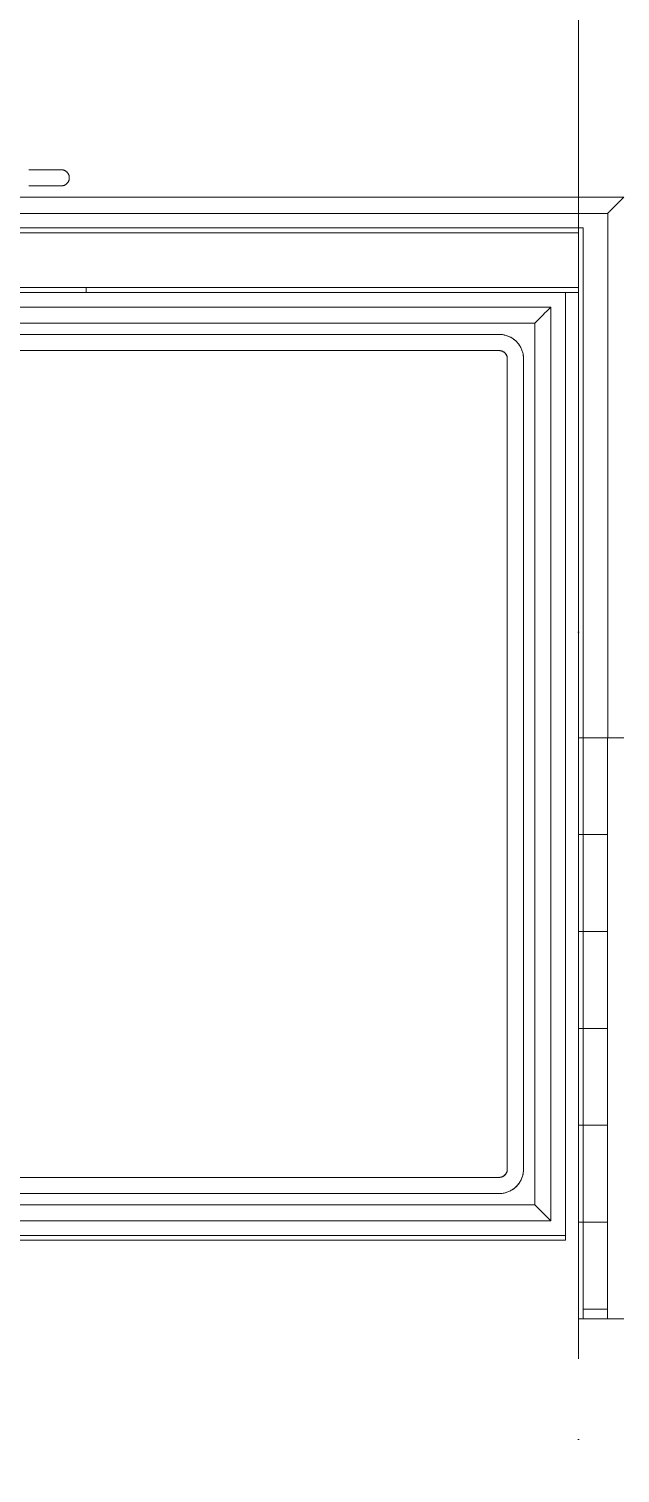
# Model space of a CAD drawing. Header units: millimetres. Extents: x -21010 to 105841, y -18351 to 135084.
# Drawn here: x 16312 to 18141, y -13531 to -9059 of the extents above; entities that cross this region are included whole.
import ezdxf

# ---------------------------------------------------------------- set-up
doc = ezdxf.new("R2010")
doc.units = ezdxf.units.MM
doc.linetypes.add('ADSK_Линия сетки', pattern=[2500, 2000, -250, 0, -250])
for name, color, linetype, lineweight in [('Лестницы', 7, 'Continuous', 9), ('Ограждение', 7, 'Continuous', 9), ('Оси', 7, 'Continuous', 9), ('Пандусы', 7, 'Continuous', 18), ('Стены наружные', 7, 'Continuous', 18)]:
    doc.layers.add(name, color=color, linetype=linetype, lineweight=lineweight)

# ---------------------------------------------------------------- blocks, each defined once
blk = doc.blocks.new('1 этаж 21082025')
at = {"layer": 'Лестницы'}
for p, q in [((21850, -53150), (23765, -53150)), ((23765, -53150), (23765, -54728.6)), ((23765, -54728.6), (23840, -54728.6)), ((23765, -55028.6), (23765, -54728.6)), ((23765, -54728.6), (23840, -54728.6)), ((23765, -55328.6), (23765, -55028.6)), ((23765, -55028.6), (23840, -55028.6)), ((23765, -55028.6), (23840, -55028.6)), ((23765, -55628.6), (23765, -55328.6)), ((23765, -55328.6), (23840, -55328.6)), ((23765, -55328.6), (23840, -55328.6)), ((23765, -55928.6), (23765, -55628.6)), ((23765, -55628.6), (23840, -55628.6)), ((23765, -55628.6), (23840, -55628.6)), ((23765, -56228.6), (23765, -55928.6)), ((23765, -55928.6), (23840, -55928.6)), ((23765, -55928.6), (23840, -55928.6)), ((23765, -56498.6), (23765, -56228.6)), ((23765, -56228.6), (23840, -56228.6)), ((23765, -56228.6), (23840, -56228.6))]:
    blk.add_line(p, q, dxfattribs=at)
at = {"layer": 'Ограждение'}
for p, q in [((22050, -52970), (22054, -52970)), ((22051.1, -52970), (22050, -52970)), ((22055.1, -52970), (22051.1, -52970)), ((22054, -52970), (22058, -52970)), ((22059.1, -52970), (22055.1, -52970)), ((22058, -52970), (22062, -52970)), ((22063, -52970), (22059.1, -52970)), ((22062, -52970), (22065.9, -52970)), ((22067, -52970), (22063, -52970)), ((22065.9, -52970), (22069.9, -52970)), ((22070.9, -52970), (22067, -52970)), ((22069.9, -52970), (22073.8, -52970)), ((22074.8, -52970), (22070.9, -52970)), ((22073.8, -52970), (22077.6, -52970)), ((22078.7, -52970), (22074.8, -52970)), ((22077.6, -52970), (22081.5, -52970)), ((22082.5, -52970), (22078.7, -52970)), ((22081.5, -52970), (22085.2, -52970)), ((22086.2, -52970), (22082.5, -52970)), ((22085.2, -52970), (22088.9, -52970)), ((22089.9, -52970), (22086.2, -52970)), ((22088.9, -52970), (22092.6, -52970)), ((22093.6, -52970), (22089.9, -52970)), ((22092.6, -52970), (22096.2, -52970)), ((22097.1, -52970), (22093.6, -52970)), ((22096.2, -52970), (22099.7, -52970)), ((22100.6, -52970), (22097.1, -52970)), ((22099.7, -52970), (22103.1, -52970)), ((22104, -52970), (22100.6, -52970)), ((22103.1, -52970), (22106.5, -52970)), ((22107.4, -52970), (22104, -52970)), ((22106.5, -52970), (22109.7, -52970)), ((22110.6, -52970), (22107.4, -52970)), ((22109.7, -52970), (22112.9, -52970)), ((22113.7, -52970), (22110.6, -52970)), ((22112.9, -52970), (22115.9, -52970)), ((22116.7, -52970), (22113.7, -52970)), ((22115.9, -52970), (22118.9, -52970)), ((22119.7, -52970), (22116.7, -52970)), ((22118.9, -52970), (22121.7, -52970)), ((22122.5, -52970), (22119.7, -52970)), ((22121.7, -52970), (22124.5, -52970)), ((22125.2, -52970), (22122.5, -52970)), ((22124.5, -52970), (22127.1, -52970)), ((22127.8, -52970), (22125.2, -52970)), ((22127.1, -52970), (22129.6, -52970)), ((22130.2, -52970), (22127.8, -52970)), ((22129.6, -52970), (22131.9, -52970)), ((22132.5, -52970), (22130.2, -52970)), ((22131.9, -52970), (22134.2, -52970)), ((22134.7, -52970), (22132.5, -52970)), ((22134.2, -52970), (22136.2, -52970)), ((22136.8, -52970), (22134.7, -52970)), ((22136.2, -52970), (22138.2, -52970)), ((22138.7, -52970), (22136.8, -52970)), ((22138.2, -52970), (22140, -52970)), ((22140.5, -52970), (22138.7, -52970)), ((22140, -52970), (22141.7, -52970)), ((22142.1, -52970), (22140.5, -52970)), ((22141.7, -52970), (22143.2, -52970)), ((22143.6, -52970), (22142.1, -52970)), ((22143.2, -52970), (22144.6, -52970)), ((22144.9, -52970), (22143.6, -52970)), ((22144.6, -52970), (22145.8, -52970)), ((22146.1, -52970), (22144.9, -52970)), ((22145.8, -52970), (22146.9, -52970)), ((22147.1, -52970), (22146.1, -52970)), ((22146.9, -52970), (22147.8, -52970)), ((22148, -52970), (22147.1, -52970)), ((22147.8, -52970), (22148.5, -52970)), ((22148.7, -52970), (22148, -52970)), ((22148.5, -52970), (22149.1, -52970)), ((22149.3, -52970), (22148.7, -52970)), ((22149.1, -52970), (22149.6, -52970)), ((22149.7, -52970), (22149.3, -52970)), ((22149.6, -52970), (22149.9, -52970)), ((22149.9, -52970), (22149.7, -52970)), ((22149.9, -52970), (22150, -52970)), ((22150, -52970), (22149.9, -52970)), ((22150, -52970), (22151, -52970)), ((22150, -52970), (22150, -52970)), ((22151, -52970), (22152, -52970.1)), ((22152, -52970.1), (22153, -52970.2)), ((22153, -52970.2), (22154, -52970.3)), ((22154, -52970.3), (22155, -52970.5)), ((22155, -52970.5), (22155.9, -52970.7)), ((22155.9, -52970.7), (22156.9, -52971)), ((22156.9, -52971), (22157.9, -52971.3)), ((22157.9, -52971.3), (22158.8, -52971.6)), ((22158.8, -52971.6), (22159.7, -52972)), ((22159.7, -52972), (22160.7, -52972.4)), ((22160.7, -52972.4), (22161.5, -52972.8)), ((22161.5, -52972.8), (22162.4, -52973.3)), ((22162.4, -52973.3), (22163.3, -52973.8)), ((22163.3, -52973.8), (22164.1, -52974.4)), ((22164.1, -52974.4), (22164.9, -52974.9)), ((22164.9, -52974.9), (22165.7, -52975.6)), ((22165.7, -52975.6), (22166.5, -52976.2)), ((22166.5, -52976.2), (22167.2, -52976.9)), ((22167.2, -52976.9), (22167.9, -52977.6)), ((22167.9, -52977.6), (22168.6, -52978.3)), ((22168.6, -52978.3), (22169.3, -52979.1)), ((22169.3, -52979.1), (22169.9, -52979.9)), ((22169.9, -52979.9), (22170.5, -52980.7)), ((22170.5, -52980.7), (22171, -52981.5)), ((22171, -52981.5), (22171.6, -52982.3)), ((22171.6, -52982.3), (22172.1, -52983.2)), ((22172.1, -52983.2), (22172.5, -52984.1)), ((22172.5, -52984.1), (22172.9, -52985)), ((22172.9, -52985), (22173.3, -52985.9)), ((22173.3, -52985.9), (22173.6, -52986.9)), ((22173.6, -52986.9), (22174, -52987.8)), ((22174, -52987.8), (22174.2, -52988.8)), ((22174.2, -52988.8), (22174.4, -52989.8)), ((22174.4, -52989.8), (22174.6, -52990.8)), ((22174.6, -52990.8), (22174.8, -52991.7)), ((22174.8, -52991.7), (22174.9, -52992.7)), ((22174.9, -52992.7), (22175, -52993.7)), ((22050, -53020), (22054, -53020)), ((22051.1, -53020), (22050, -53020)), ((22055.1, -53020), (22051.1, -53020)), ((22054, -53020), (22058, -53020)), ((22059.1, -53020), (22055.1, -53020)), ((22058, -53020), (22062, -53020)), ((22063, -53020), (22059.1, -53020)), ((22062, -53020), (22065.9, -53020)), ((22067, -53020), (22063, -53020)), ((22065.9, -53020), (22069.9, -53020)), ((22070.9, -53020), (22067, -53020)), ((22069.9, -53020), (22073.8, -53020)), ((22074.8, -53020), (22070.9, -53020)), ((22073.8, -53020), (22077.6, -53020)), ((22078.7, -53020), (22074.8, -53020)), ((22077.6, -53020), (22081.5, -53020)), ((22082.5, -53020), (22078.7, -53020)), ((22081.5, -53020), (22085.2, -53020)), ((22086.2, -53020), (22082.5, -53020)), ((22085.2, -53020), (22088.9, -53020)), ((22089.9, -53020), (22086.2, -53020)), ((22088.9, -53020), (22092.6, -53020)), ((22093.6, -53020), (22089.9, -53020)), ((22092.6, -53020), (22096.2, -53020)), ((22097.1, -53020), (22093.6, -53020)), ((22096.2, -53020), (22099.7, -53020)), ((22100.6, -53020), (22097.1, -53020)), ((22099.7, -53020), (22103.1, -53020)), ((22104, -53020), (22100.6, -53020)), ((22103.1, -53020), (22106.5, -53020)), ((22107.4, -53020), (22104, -53020)), ((22106.5, -53020), (22109.7, -53020)), ((22110.6, -53020), (22107.4, -53020)), ((22109.7, -53020), (22112.9, -53020)), ((22113.7, -53020), (22110.6, -53020)), ((22112.9, -53020), (22115.9, -53020)), ((22116.7, -53020), (22113.7, -53020)), ((22115.9, -53020), (22118.9, -53020)), ((22119.7, -53020), (22116.7, -53020)), ((22118.9, -53020), (22121.7, -53020)), ((22122.5, -53020), (22119.7, -53020)), ((22121.7, -53020), (22124.5, -53020)), ((22125.2, -53020), (22122.5, -53020)), ((22124.5, -53020), (22127.1, -53020)), ((22127.8, -53020), (22125.2, -53020)), ((22127.1, -53020), (22129.6, -53020)), ((22130.2, -53020), (22127.8, -53020)), ((22129.6, -53020), (22131.9, -53020)), ((22132.5, -53020), (22130.2, -53020)), ((22131.9, -53020), (22134.2, -53020)), ((22134.7, -53020), (22132.5, -53020)), ((22134.2, -53020), (22136.2, -53020)), ((22136.8, -53020), (22134.7, -53020)), ((22136.2, -53020), (22138.2, -53020)), ((22138.7, -53020), (22136.8, -53020)), ((22138.2, -53020), (22140, -53020)), ((22140.5, -53020), (22138.7, -53020)), ((22140, -53020), (22141.7, -53020)), ((22142.1, -53020), (22140.5, -53020)), ((22141.7, -53020), (22143.2, -53020)), ((22143.6, -53020), (22142.1, -53020)), ((22143.2, -53020), (22144.6, -53020)), ((22144.9, -53020), (22143.6, -53020)), ((22144.6, -53020), (22145.8, -53020)), ((22146.1, -53020), (22144.9, -53020)), ((22145.8, -53020), (22146.9, -53020)), ((22147.1, -53020), (22146.1, -53020)), ((22146.9, -53020), (22147.8, -53020)), ((22148, -53020), (22147.1, -53020)), ((22147.8, -53020), (22148.5, -53020)), ((22148.7, -53020), (22148, -53020)), ((22148.5, -53020), (22149.1, -53020)), ((22149.3, -53020), (22148.7, -53020)), ((22149.1, -53020), (22149.6, -53020)), ((22149.7, -53020), (22149.3, -53020)), ((22149.6, -53020), (22149.9, -53020)), ((22149.9, -53020), (22149.7, -53020)), ((22149.9, -53020), (22150, -53020)), ((22150, -53020), (22149.9, -53020)), ((22150.3, -53020), (22150, -53020)), ((22150, -53020), (22150, -53020)), ((22151.3, -53020), (22150.3, -53020)), ((22152.3, -53019.9), (22151.3, -53020)), ((22153.3, -53019.8), (22152.3, -53019.9)), ((22154.3, -53019.6), (22153.3, -53019.8)), ((22155.2, -53019.4), (22154.3, -53019.6)), ((22156.2, -53019.2), (22155.2, -53019.4)), ((22157.2, -53019), (22156.2, -53019.2)), ((22158.1, -53018.6), (22157.2, -53019)), ((22159.1, -53018.3), (22158.1, -53018.6)), ((22160, -53017.9), (22159.1, -53018.3)), ((22160.9, -53017.5), (22160, -53017.9)), ((22161.8, -53017), (22160.9, -53017.5)), ((22162.7, -53016.6), (22161.8, -53017)), ((22163.5, -53016), (22162.7, -53016.6)), ((22164.3, -53015.5), (22163.5, -53016)), ((22165.1, -53014.9), (22164.3, -53015.5)), ((22165.9, -53014.3), (22165.1, -53014.9)), ((22166.7, -53013.6), (22165.9, -53014.3)), ((22167.4, -53012.9), (22166.7, -53013.6)), ((22168.1, -53012.2), (22167.4, -53012.9)), ((22168.8, -53011.5), (22168.1, -53012.2)), ((22169.4, -53010.7), (22168.8, -53011.5)), ((22170.1, -53009.9), (22169.4, -53010.7)), ((22170.6, -53009.1), (22170.1, -53009.9)), ((22171.2, -53008.3), (22170.6, -53009.1)), ((22171.7, -53007.4), (22171.2, -53008.3)), ((22172.2, -53006.5), (22171.7, -53007.4)), ((22172.6, -53005.6), (22172.2, -53006.5)), ((22173, -53004.7), (22172.6, -53005.6)), ((22173.4, -53003.8), (22173, -53004.7)), ((22173.7, -53002.9), (22173.4, -53003.8)), ((22174, -53001.9), (22173.7, -53002.9)), ((22174.3, -53000.9), (22174, -53001.9)), ((22174.5, -53000), (22174.3, -53000.9)), ((22174.7, -52999), (22174.5, -53000)), ((22174.8, -52998), (22174.7, -52999)), ((22174.9, -52997), (22174.8, -52998)), ((22175, -52996), (22174.9, -52997)), ((22175, -52993.7), (22175, -52994.7)), ((22175, -52994.7), (22175, -52995)), ((22175, -52995), (22175, -52996)), ((23890.4, -53055), (21850, -53055)), ((21850, -53105), (23840.4, -53105)), ((23840.4, -53105), (23840.4, -54728.6)), ((23665, -53395), (22010, -53395)), ((23661.7, -53398.3), (23664.2, -53395.9)), ((23664.2, -53395.9), (23661.7, -53398.3)), ((23664.2, -53395.9), (23665, -53395)), ((23665, -53395), (23664.2, -53395.9)), ((23665, -56225), (23665, -53395)), ((23618.4, -53441.7), (23622.3, -53437.7)), ((23622.3, -53437.7), (23618.4, -53441.7)), ((23622.3, -53437.7), (23627.5, -53432.5)), ((23627.5, -53432.5), (23622.3, -53437.7)), ((23627.5, -53432.5), (23633.5, -53426.5)), ((23633.5, -53426.5), (23627.5, -53432.5)), ((23633.5, -53426.5), (23640, -53420)), ((23640, -53420), (23633.5, -53426.5)), ((23640, -53420), (23646.5, -53413.5)), ((23646.5, -53413.5), (23640, -53420)), ((23646.5, -53413.5), (23652.5, -53407.5)), ((23652.5, -53407.5), (23646.5, -53413.5)), ((23652.5, -53407.5), (23657.7, -53402.3)), ((23657.7, -53402.3), (23652.5, -53407.5)), ((23657.7, -53402.3), (23661.7, -53398.3)), ((23661.7, -53398.3), (23657.7, -53402.3)), ((23505, -53480), (21852, -53480)), ((22010, -53445), (23615, -53445)), ((23505, -53480), (22010, -53480)), ((23505.8, -53480), (23505, -53480)), ((23508.8, -53480.1), (23505.8, -53480)), ((23508.8, -53480.1), (23505.8, -53480)), ((23511.8, -53480.3), (23508.8, -53480.1)), ((23511.8, -53480.3), (23508.8, -53480.1)), ((23514.8, -53480.6), (23511.8, -53480.3)), ((23514.8, -53480.6), (23511.8, -53480.3)), ((23517.8, -53481.1), (23514.8, -53480.6)), ((23517.8, -53481.1), (23514.8, -53480.6)), ((23520.7, -53481.7), (23517.8, -53481.1)), ((23520.7, -53481.7), (23517.8, -53481.1)), ((23523.6, -53482.3), (23520.7, -53481.7)), ((23523.6, -53482.3), (23520.7, -53481.7)), ((23526.5, -53483.1), (23523.6, -53482.3)), ((23526.5, -53483.1), (23523.6, -53482.3)), ((23529.4, -53484.1), (23526.5, -53483.1)), ((23529.4, -53484.1), (23526.5, -53483.1)), ((23532.2, -53485.1), (23529.4, -53484.1)), ((23532.2, -53485.1), (23529.4, -53484.1)), ((23535, -53486.2), (23532.2, -53485.1)), ((23535, -53486.2), (23532.2, -53485.1)), ((23615, -53445), (23615.9, -53444.1)), ((23615.9, -53444.1), (23615, -53445)), ((23615, -53445), (23615, -56175)), ((23615.9, -53444.1), (23618.4, -53441.7)), ((23618.4, -53441.7), (23615.9, -53444.1)), ((23505, -53530), (21852, -53530)), ((22010, -53530), (23505, -53530)), ((23505, -53530), (23506, -53530)), ((23506, -53530), (23507, -53530.1)), ((23507, -53530.1), (23508, -53530.2)), ((23508, -53530.2), (23509, -53530.3)), ((23509, -53530.3), (23510, -53530.5)), ((23537.7, -53487.5), (23535, -53486.2)), ((23537.7, -53487.5), (23535, -53486.2)), ((23540.4, -53488.9), (23537.7, -53487.5)), ((23540.4, -53488.9), (23537.7, -53487.5)), ((23543, -53490.3), (23540.4, -53488.9)), ((23543, -53490.3), (23540.4, -53488.9)), ((23545.5, -53491.9), (23543, -53490.3)), ((23545.5, -53491.9), (23543, -53490.3)), ((23548, -53493.6), (23545.5, -53491.9)), ((23548, -53493.6), (23545.5, -53491.9)), ((23550.4, -53495.3), (23548, -53493.6)), ((23550.4, -53495.3), (23548, -53493.6)), ((23552.8, -53497.2), (23550.4, -53495.3)), ((23552.8, -53497.2), (23550.4, -53495.3)), ((23555.1, -53499.2), (23552.8, -53497.2)), ((23555.1, -53499.2), (23552.8, -53497.2)), ((23557.3, -53501.2), (23555.1, -53499.2)), ((23557.3, -53501.2), (23555.1, -53499.2)), ((23559.4, -53503.3), (23557.3, -53501.2)), ((23559.4, -53503.3), (23557.3, -53501.2)), ((23561.4, -53505.5), (23559.4, -53503.3)), ((23561.4, -53505.5), (23559.4, -53503.3)), ((23563.3, -53507.8), (23561.4, -53505.5)), ((23563.3, -53507.8), (23561.4, -53505.5)), ((23565.2, -53510.2), (23563.3, -53507.8)), ((23565.2, -53510.2), (23563.3, -53507.8)), ((23566.9, -53512.7), (23565.2, -53510.2)), ((23566.9, -53512.7), (23565.2, -53510.2)), ((23568.5, -53515.2), (23566.9, -53512.7)), ((23568.5, -53515.2), (23566.9, -53512.7)), ((23570.1, -53517.7), (23568.5, -53515.2)), ((23570.1, -53517.7), (23568.5, -53515.2)), ((23571.5, -53520.4), (23570.1, -53517.7)), ((23571.5, -53520.4), (23570.1, -53517.7)), ((23572.9, -53523.1), (23571.5, -53520.4)), ((23572.9, -53523.1), (23571.5, -53520.4)), ((23574.1, -53525.8), (23572.9, -53523.1)), ((23574.1, -53525.8), (23572.9, -53523.1)), ((23575.2, -53528.6), (23574.1, -53525.8)), ((23575.2, -53528.6), (23574.1, -53525.8)), ((23576.2, -53531.4), (23575.2, -53528.6)), ((23576.2, -53531.4), (23575.2, -53528.6)), ((23510, -53530.5), (23510.9, -53530.7)), ((23510.9, -53530.7), (23511.9, -53531)), ((23511.9, -53531), (23512.9, -53531.3)), ((23512.9, -53531.3), (23513.8, -53531.6)), ((23513.8, -53531.6), (23514.7, -53532)), ((23514.7, -53532), (23515.7, -53532.4)), ((23515.7, -53532.4), (23516.5, -53532.8)), ((23516.5, -53532.8), (23517.4, -53533.3)), ((23517.4, -53533.3), (23518.3, -53533.8)), ((23518.3, -53533.8), (23519.1, -53534.4)), ((23519.1, -53534.4), (23519.9, -53534.9)), ((23519.9, -53534.9), (23520.7, -53535.6)), ((23520.7, -53535.6), (23521.5, -53536.2)), ((23521.5, -53536.2), (23522.2, -53536.9)), ((23522.2, -53536.9), (23522.9, -53537.6)), ((23522.9, -53537.6), (23523.6, -53538.3)), ((23523.6, -53538.3), (23524.3, -53539.1)), ((23524.3, -53539.1), (23524.9, -53539.9)), ((23524.9, -53539.9), (23525.5, -53540.7)), ((23525.5, -53540.7), (23526, -53541.5)), ((23526, -53541.5), (23526.6, -53542.3)), ((23526.6, -53542.3), (23527.1, -53543.2)), ((23527.1, -53543.2), (23527.5, -53544.1)), ((23527.5, -53544.1), (23527.9, -53545)), ((23527.9, -53545), (23528.3, -53545.9)), ((23528.3, -53545.9), (23528.6, -53546.9)), ((23528.6, -53546.9), (23529, -53547.8)), ((23529, -53547.8), (23529.2, -53548.8)), ((23529.2, -53548.8), (23529.4, -53549.8)), ((23529.4, -53549.8), (23529.6, -53550.8)), ((23529.6, -53550.8), (23529.8, -53551.7)), ((23529.8, -53551.7), (23529.9, -53552.7)), ((23529.9, -53552.7), (23530, -53553.7)), ((23530, -53553.7), (23530, -53554.7)), ((23530, -53554.7), (23530, -53555)), ((23530, -53555), (23530, -56065)), ((23530, -56065), (23530, -53555)), ((23577.1, -53534.3), (23576.2, -53531.4)), ((23577.1, -53534.3), (23576.2, -53531.4)), ((23577.9, -53537.2), (23577.1, -53534.3)), ((23577.9, -53537.2), (23577.1, -53534.3)), ((23578.5, -53540.1), (23577.9, -53537.2)), ((23578.5, -53540.1), (23577.9, -53537.2)), ((23579, -53543.1), (23578.5, -53540.1)), ((23579, -53543.1), (23578.5, -53540.1)), ((23579.5, -53546), (23579, -53543.1)), ((23579.5, -53546), (23579, -53543.1)), ((23579.8, -53549), (23579.5, -53546)), ((23579.8, -53549), (23579.5, -53546)), ((23579.9, -53552), (23579.8, -53549)), ((23579.9, -53552), (23579.8, -53549)), ((23580, -53555), (23579.9, -53552)), ((23580, -53555), (23579.9, -53552)), ((23580, -56065), (23580, -53555)), ((23580, -56065), (23580, -53555)), ((23840, -54728.6), (23890, -54728.6)), ((23840, -56528.6), (23840, -54728.6)), ((23863.1, -54728.6), (23867.7, -54728.6)), ((23525.6, -56079.1), (23525.1, -56079.9)), ((23526.2, -56078.3), (23525.6, -56079.1)), ((23526.7, -56077.4), (23526.2, -56078.3)), ((23527.2, -56076.5), (23526.7, -56077.4)), ((23527.6, -56075.6), (23527.2, -56076.5)), ((23528, -56074.7), (23527.6, -56075.6)), ((23528.4, -56073.8), (23528, -56074.7)), ((23528.7, -56072.9), (23528.4, -56073.8)), ((23529, -56071.9), (23528.7, -56072.9)), ((23529.3, -56070.9), (23529, -56071.9)), ((23529.5, -56070), (23529.3, -56070.9)), ((23529.7, -56069), (23529.5, -56070)), ((23529.8, -56068), (23529.7, -56069)), ((23529.9, -56067), (23529.8, -56068)), ((23530, -56066), (23529.9, -56067)), ((23530, -56065), (23530, -56066)), ((23578.3, -56080.7), (23578.9, -56077.7)), ((23578.3, -56080.7), (23578.9, -56077.7)), ((23578.9, -56077.7), (23579.4, -56074.8)), ((23578.9, -56077.7), (23579.4, -56074.8)), ((23579.4, -56074.8), (23579.7, -56071.8)), ((23579.4, -56074.8), (23579.7, -56071.8)), ((23579.7, -56071.8), (23579.9, -56068.8)), ((23579.7, -56071.8), (23579.9, -56068.8)), ((23579.9, -56068.8), (23580, -56065.8)), ((23579.9, -56068.8), (23580, -56065.8)), ((23580, -56065.8), (23580, -56065)), ((21852, -56090), (23505, -56090)), ((23505, -56090), (22010, -56090)), ((23505.3, -56090), (23505, -56090)), ((23506.3, -56090), (23505.3, -56090)), ((23507.3, -56089.9), (23506.3, -56090)), ((23508.3, -56089.8), (23507.3, -56089.9)), ((23509.3, -56089.6), (23508.3, -56089.8)), ((23510.2, -56089.4), (23509.3, -56089.6)), ((23511.2, -56089.2), (23510.2, -56089.4)), ((23512.2, -56089), (23511.2, -56089.2)), ((23513.1, -56088.6), (23512.2, -56089)), ((23514.1, -56088.3), (23513.1, -56088.6)), ((23515, -56087.9), (23514.1, -56088.3)), ((23515.9, -56087.5), (23515, -56087.9)), ((23516.8, -56087), (23515.9, -56087.5)), ((23517.7, -56086.6), (23516.8, -56087)), ((23518.5, -56086), (23517.7, -56086.6)), ((23519.3, -56085.5), (23518.5, -56086)), ((23520.1, -56084.9), (23519.3, -56085.5)), ((23520.9, -56084.3), (23520.1, -56084.9)), ((23521.7, -56083.6), (23520.9, -56084.3)), ((23522.4, -56082.9), (23521.7, -56083.6)), ((23523.1, -56082.2), (23522.4, -56082.9)), ((23523.8, -56081.5), (23523.1, -56082.2)), ((23524.4, -56080.7), (23523.8, -56081.5)), ((23525.1, -56079.9), (23524.4, -56080.7)), ((23549.8, -56125.2), (23552.2, -56123.3)), ((23549.8, -56125.2), (23552.2, -56123.3)), ((23552.2, -56123.3), (23554.5, -56121.4)), ((23552.2, -56123.3), (23554.5, -56121.4)), ((23554.5, -56121.4), (23556.7, -56119.4)), ((23554.5, -56121.4), (23556.7, -56119.4)), ((23556.7, -56119.4), (23558.8, -56117.3)), ((23556.7, -56119.4), (23558.8, -56117.3)), ((23558.8, -56117.3), (23560.9, -56115.1)), ((23558.8, -56117.3), (23560.9, -56115.1)), ((23560.9, -56115.1), (23562.8, -56112.8)), ((23560.9, -56115.1), (23562.8, -56112.8)), ((23562.8, -56112.8), (23564.7, -56110.4)), ((23562.8, -56112.8), (23564.7, -56110.4)), ((23564.7, -56110.4), (23566.4, -56108)), ((23564.7, -56110.4), (23566.4, -56108)), ((23566.4, -56108), (23568.1, -56105.5)), ((23566.4, -56108), (23568.1, -56105.5)), ((23568.1, -56105.5), (23569.7, -56103)), ((23568.1, -56105.5), (23569.7, -56103)), ((23569.7, -56103), (23571.2, -56100.3)), ((23569.7, -56103), (23571.2, -56100.3)), ((23571.2, -56100.3), (23572.5, -56097.7)), ((23571.2, -56100.3), (23572.5, -56097.7)), ((23572.5, -56097.7), (23573.8, -56095)), ((23572.5, -56097.7), (23573.8, -56095)), ((23573.8, -56095), (23574.9, -56092.2)), ((23574.1, -56094.1), (23574.9, -56092.2)), ((23574.9, -56092.2), (23575.9, -56089.4)), ((23574.9, -56092.2), (23575.9, -56089.4)), ((23575.9, -56089.4), (23576.9, -56086.5)), ((23575.9, -56089.4), (23576.9, -56086.5)), ((23576.9, -56086.5), (23577.7, -56083.6)), ((23576.9, -56086.5), (23577.7, -56083.6)), ((23577.7, -56083.6), (23578.3, -56080.7)), ((23577.7, -56083.6), (23578.3, -56080.7)), ((21852, -56140), (23505, -56140)), ((22010, -56140), (23505, -56140)), ((23505, -56140), (23508, -56139.9)), ((23505, -56140), (23508, -56139.9)), ((23508, -56139.9), (23511, -56139.8)), ((23508, -56139.9), (23511, -56139.8)), ((23511, -56139.8), (23514, -56139.5)), ((23511, -56139.8), (23514, -56139.5)), ((23514, -56139.5), (23517, -56139)), ((23514, -56139.5), (23517, -56139)), ((23517, -56139), (23519.9, -56138.5)), ((23517, -56139), (23519.9, -56138.5)), ((23519.9, -56138.5), (23522.8, -56137.9)), ((23519.9, -56138.5), (23522.8, -56137.9)), ((23522.8, -56137.9), (23525.7, -56137.1)), ((23522.8, -56137.9), (23525.7, -56137.1)), ((23525.7, -56137.1), (23528.6, -56136.2)), ((23525.7, -56137.1), (23528.6, -56136.2)), ((23528.6, -56136.2), (23531.4, -56135.2)), ((23528.6, -56136.2), (23531.4, -56135.2)), ((23531.4, -56135.2), (23534.2, -56134.1)), ((23531.4, -56135.2), (23534.2, -56134.1)), ((23534.2, -56134.1), (23536.9, -56132.9)), ((23534.2, -56134.1), (23536.9, -56132.9)), ((23536.9, -56132.9), (23539.6, -56131.5)), ((23536.9, -56132.9), (23539.6, -56131.5)), ((23539.6, -56131.5), (23542.3, -56130.1)), ((23539.6, -56131.5), (23542.3, -56130.1)), ((23542.3, -56130.1), (23544.8, -56128.5)), ((23542.3, -56130.1), (23544.8, -56128.5)), ((23544.8, -56128.5), (23547.4, -56126.9)), ((23544.8, -56128.5), (23547.4, -56126.9)), ((23547.4, -56126.9), (23549.8, -56125.2)), ((23547.4, -56126.9), (23549.8, -56125.2)), ((23615, -56175), (22010, -56175)), ((23615, -56175), (23615.9, -56175.9)), ((23615.9, -56175.9), (23615, -56175)), ((23615.9, -56175.9), (23618.4, -56178.3)), ((23618.4, -56178.3), (23615.9, -56175.9)), ((23618.4, -56178.3), (23622.3, -56182.3)), ((23622.3, -56182.3), (23618.4, -56178.3)), ((23622.3, -56182.3), (23627.5, -56187.5)), ((23627.5, -56187.5), (23622.3, -56182.3)), ((23627.5, -56187.5), (23633.5, -56193.5)), ((23633.5, -56193.5), (23627.5, -56187.5)), ((23633.5, -56193.5), (23640, -56200)), ((23640, -56200), (23633.5, -56193.5)), ((23640, -56200), (23646.5, -56206.5)), ((23646.5, -56206.5), (23640, -56200)), ((23646.5, -56206.5), (23652.5, -56212.5)), ((23652.5, -56212.5), (23646.5, -56206.5)), ((23652.5, -56212.5), (23657.7, -56217.7)), ((23657.7, -56217.7), (23652.5, -56212.5)), ((22010, -56225), (23665, -56225)), ((23657.7, -56217.7), (23661.7, -56221.7)), ((23661.7, -56221.7), (23657.7, -56217.7)), ((23661.7, -56221.7), (23664.2, -56224.1)), ((23664.2, -56224.1), (23661.7, -56221.7)), ((23664.2, -56224.1), (23665, -56225)), ((23665, -56225), (23664.2, -56224.1)), ((23890, -56528.6), (23840, -56528.6))]:
    blk.add_line(p, q, dxfattribs=at)
for centre, radius, start, end in [((23505, -53555), 75, 0, 90), ((23505, -53555), 25, 50.2351, 90), ((23505, -53555), 25, 0, 90), ((23505, -53555), 25, 0, 39.7649), ((23505, -56065), 75, 270, 0), ((23505, -56065), 25, 270, 0), ((23505, -56065), 25, 320.2351, 0), ((23505, -56065), 25, 270, 309.7649)]:
    blk.add_arc(centre, radius, start, end, dxfattribs=at)
blk.add_open_spline([(23840.4, -53105), (23840.4, -53105), (23840.8, -53104.6), (23842.2, -53103.2), (23843.7, -53101.7), (23845.2, -53100.2), (23846.6, -53098.8), (23848.1, -53097.3), (23850.1, -53095.3), (23852.4, -53093), (23854.3, -53091.1), (23855.8, -53089.6), (23857.4, -53088), (23858.9, -53086.5), (23860.5, -53084.9), (23862.1, -53083.3), (23863.8, -53081.6), (23865.4, -53080), (23867, -53078.4), (23868.7, -53076.7), (23870.3, -53075.1), (23871.9, -53073.5), (23873.4, -53072), (23875, -53070.4), (23876.5, -53068.9), (23877.9, -53067.5), (23879.3, -53066.1), (23881.1, -53064.3), (23882.7, -53062.7), (23884.2, -53061.2), (23885.6, -53059.8), (23887.1, -53058.3), (23888.6, -53056.8), (23890, -53055.4), (23890.4, -53055), (23890.4, -53055)], degree=3, knots=[0, 0, 0, 0, 0.083333, 0.125, 0.166667, 0.208333, 0.229167, 0.25, 0.291667, 0.333333, 0.354167, 0.375, 0.395833, 0.416667, 0.4375, 0.458333, 0.479167, 0.5, 0.520833, 0.541667, 0.5625, 0.583333, 0.604167, 0.625, 0.645833, 0.666667, 0.6875, 0.708333, 0.75, 0.770833, 0.791667, 0.833333, 0.875, 0.916667, 1, 1, 1, 1], dxfattribs=at)
at = {"layer": 'Оси', "linetype": 'ADSK_Линия сетки'}
blk.add_line((23750, 5350.6), (23750, -60626.1), dxfattribs=at)
at = {"layer": 'Пандусы'}
for p, q in [((23710, -53350), (21850, -53350)), ((23710, -56270), (23710, -53350)), ((21850, -56270), (23710, -56270))]:
    blk.add_line(p, q, dxfattribs=at)
at = {"layer": 'Стены наружные'}
for p, q in [((23750, -53165), (15850, -53165)), ((22010, -53150), (23765, -53150)), ((23750, -56528.6), (23750, -53165)), ((23765, -53150), (23765, -56528.6)), ((15850, -53335), (23750, -53335)), ((22227.5, -53350), (22227.5, -53335)), ((23750, -53350), (23710, -53350)), ((23750, -54728.6), (23765, -54728.6)), ((23750, -55028.6), (23765, -55028.6)), ((23750, -55328.6), (23765, -55328.6)), ((23750, -55628.6), (23765, -55628.6)), ((23750, -55928.6), (23765, -55928.6)), ((23750, -56228.6), (23765, -56228.6)), ((23710, -56285), (18225, -56285)), ((23710, -56270), (23710, -56285)), ((23765, -56498.6), (23840, -56498.6)), ((23840, -56528.6), (23750, -56528.6))]:
    blk.add_line(p, q, dxfattribs=at)

msp = doc.modelspace()

# ---------------------------------------------------------------- block references
msp.add_blockref('1 этаж 21082025', (-5738, 43475))

doc.saveas('drawing.dxf')
